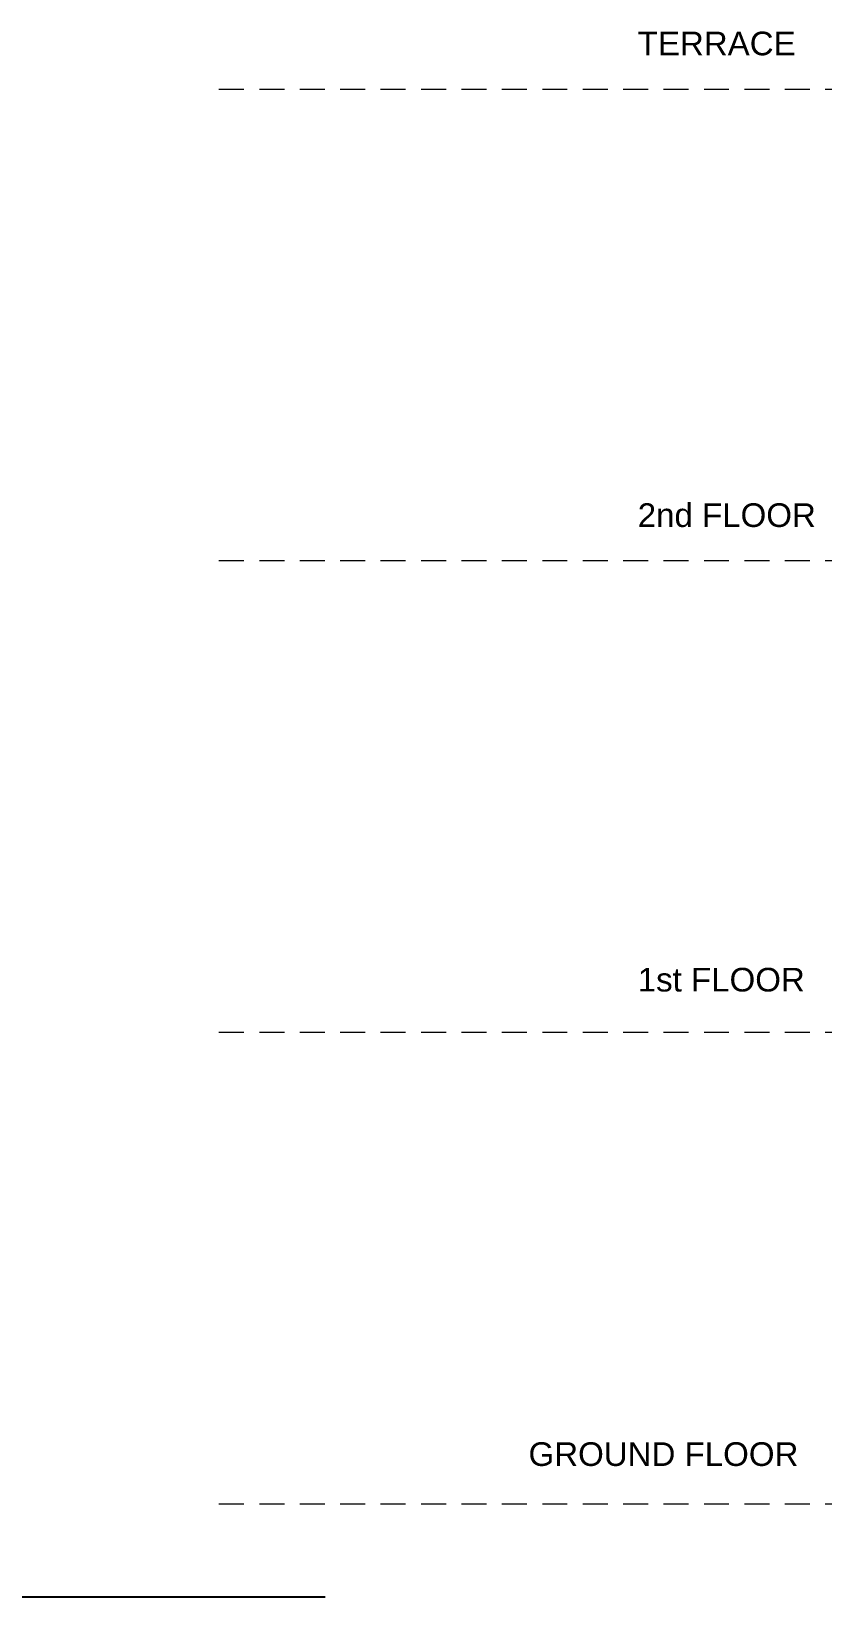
# Model space of a CAD drawing. Header units: metres. Extents: x -1441 to -394, y -133 to 518.
# Drawn here: x -1130.25 to -1125.08, y 33.94 to 44.06 of the extents above; entities that cross this region are included whole.
import ezdxf

# ---------------------------------------------------------------- set-up
doc = ezdxf.new("R2010")
doc.units = ezdxf.units.M
doc.header["$LTSCALE"] = 25.4
doc.linetypes.add('DASHED2', pattern=[9.525, 6.35, -3.175])
doc.layers.get('0').update_dxf_attribs({"linetype": 'CONTINUOUS'})
doc.styles.add('STYLE3', font='arial.ttf')

msp = doc.modelspace()

# ---------------------------------------------------------------- linework, layer by layer
at = {"color": 8, "linetype": 'DASHED2', "lineweight": 13, "ltscale": 0.001}
for p, q in [((-1129.037, 43.689), (-1125.076, 43.689)), ((-1129.037, 40.639), (-1125.076, 40.639)), ((-1129.037, 37.589), (-1125.076, 37.589)), ((-1129.037, 34.539), (-1125.076, 34.539))]:
    msp.add_line(p, q, dxfattribs=at)
at = {"color": 7}
msp.add_line((-1152.788, 33.939), (-1128.35, 33.939), dxfattribs=at)

# ---------------------------------------------------------------- texts
at = {"color": 146, "style": 'STYLE3'}
for s, height, p in [('TERRACE', 0.1529, (-1126.33, 43.907)), ('2nd FLOOR', 0.1529, (-1126.33, 40.857)), ('1st FLOOR', 0.1529, (-1126.33, 37.853)), ('GROUND FLOOR', 0.15293, (-1127.036, 34.785))]:
    msp.add_text(s, height=height, dxfattribs=at).set_placement(p)

doc.saveas('drawing.dxf')
